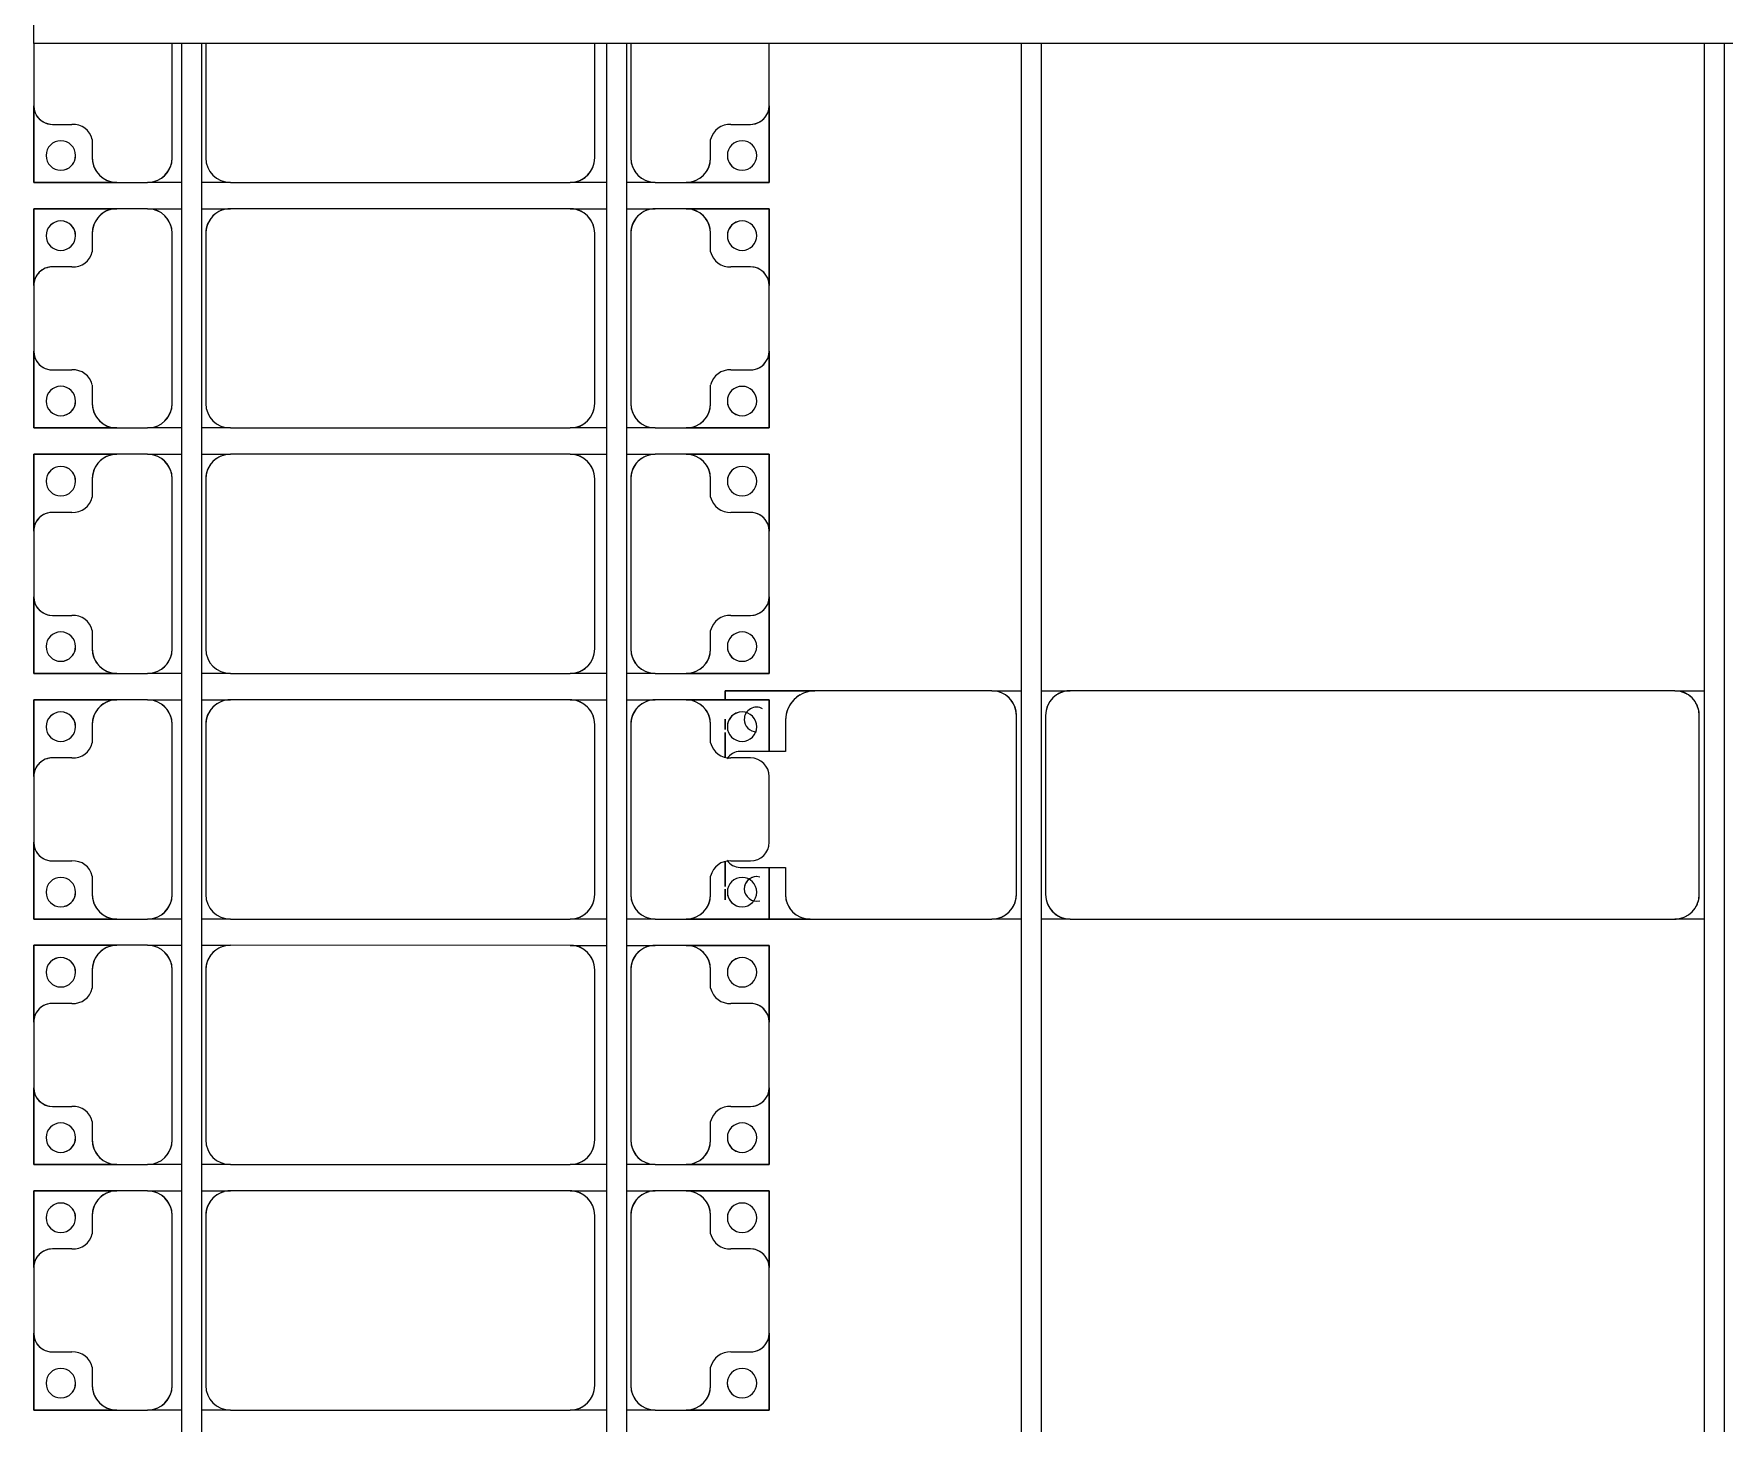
# Model space of a CAD drawing. Header units: millimetres. Extents: x -533732 to -130507, y -117886 to -23954.
# Drawn here: x -526231 to -522790, y -103395 to -100565 of the extents above; entities that cross this region are included whole.
import ezdxf

# ---------------------------------------------------------------- set-up
doc = ezdxf.new("R2010")
doc.units = ezdxf.units.MM
doc.layers.add('A-GENM', color=13, linetype='Continuous', lineweight=9)
doc.layers.add('S-BEAM', color=12, linetype='Continuous', lineweight=9)

# ---------------------------------------------------------------- blocks, each defined once
blk = doc.blocks.new('Dầm C52 - Hộp 40x60-19452-BỐ TRÍ KHUNG KẾT CẤU BÈ PIN 06')
at = {"layer": 'S-BEAM', "color": 3, "lineweight": 25}
for p, q in [((-110033.2, -20), (-110033.2, 20)), ((110033.2, -20), (-110033.2, -20))]:
    blk.add_line(p, q, dxfattribs=at)
blk = doc.blocks.new('Dai phao do pin - DẢI PHAO ĐỠ PIN-V141-BỐ TRÍ KHUNG KẾT CẤU BÈ PIN 06')
at = {"layer": 'A-GENM', "color": 7}
for p, q in [((67088.9, 223.4), (67149.7, 223.4)), ((67088.9, 223.4), (67149.7, 223.4)), ((68380.3, 223.4), (67149.7, 223.4)), ((68380.3, 223.4), (68438.9, 223.4)), ((68380.3, 223.4), (68438.9, 223.4)), ((68478.9, 223.4), (68539.7, 223.4)), ((68478.9, 223.4), (68539.7, 223.4)), ((68909.7, 223.4), (68539.7, 223.4)), ((68909.7, 223.4), (69082.2, 223.4)), ((69082.2, 223.4), (68909.7, 223.4)), ((67099.7, 173.4), (67099.7, -191.6)), ((68430.3, -191.6), (68430.3, 173.4)), ((68489.7, 173.4), (68489.7, -191.6)), ((68959.7, 118.2), (68959.7, 173.4)), ((69082.2, 184), (69082.2, 162.5)), ((69082.2, 162.5), (69082.2, 184)), ((69082.2, 156.9), (69082.2, 106.1)), ((69082.2, 106.1), (69082.2, 156.9)), ((69052.2, 118.2), (68959.7, 118.2)), ((68959.7, -181.6), (68959.7, -118.2)), ((68959.7, -118.2), (69052.2, -118.2)), ((69082.2, -106.1), (69082.2, -156.9)), ((69082.2, -156.9), (69082.2, -106.1)), ((69082.2, -162.5), (69082.2, -184)), ((69082.2, -184), (69082.2, -162.5)), ((69082.2, -222.3), (69082.2, -241.6)), ((69082.2, -241.6), (69082.2, -222.3)), ((67149.7, -241.6), (67088.9, -241.6)), ((67149.7, -241.6), (67088.9, -241.6)), ((67149.7, -241.6), (68380.3, -241.6)), ((68438.9, -241.6), (68380.3, -241.6)), ((68438.9, -241.6), (68380.3, -241.6)), ((68539.7, -241.6), (68478.9, -241.6)), ((68539.7, -241.6), (68478.9, -241.6)), ((68539.7, -241.6), (68899.7, -241.6)), ((69082.2, -241.6), (68899.7, -241.6)), ((68899.7, -241.6), (69082.2, -241.6))]:
    blk.add_line(p, q, dxfattribs=at)
for centre, radius, start, end in [((67149.7, 173.4), 50, 90, 180), ((67149.7, 173.4), 50, 90, 120), ((68380.3, 173.4), 50, 0, 90), ((68380.3, 173.4), 50, 15, 90), ((68539.7, 173.4), 50, 90, 180), ((68539.7, 173.4), 50, 105, 180), ((68909.7, 173.4), 50, 0, 90), ((68909.7, 173.4), 50, 0, 75), ((67149.7, 173.4), 50, 150, 180), ((69018.6, 161.8), 25, 360, 105), ((69018.6, 161.8), 25, 0, 105), ((69018.6, 161.8), 25, 255, 360), ((69018.6, 161.8), 25, 270, 360), ((69052.2, 88.2), 30, 30, 90), ((69052.2, 88.2), 30, 30, 60), ((69052.2, -88.2), 30, 270, 330), ((69052.2, -88.2), 30, 300, 330), ((69052.2, -88.2), 30, 300, 315), ((69052.2, -88.2), 30, 300, 315), ((69018.6, -183.2), 25, 0, 90), ((69018.6, -183.2), 25, 0, 90), ((67149.7, -191.6), 50, 180, 270), ((67149.7, -191.6), 50, 180, 210), ((68380.3, -191.6), 50, 270, 360), ((68380.3, -191.6), 50, 330, 345), ((68539.7, -191.6), 50, 180, 270), ((68539.7, -191.6), 50, 180, 255), ((68899.7, -181.6), 60, 270, 360), ((68899.7, -181.6), 60, 300, 0), ((69018.6, -183.2), 25, 240, 360), ((69018.6, -183.2), 25, 240, 360), ((67149.7, -191.6), 50, 225, 255), ((68380.3, -191.6), 50, 270, 300)]:
    blk.add_arc(centre, radius, start, end, dxfattribs=at)
blk = doc.blocks.new('Dầm C52 - Dầm C52-19796-BỐ TRÍ KHUNG KẾT CẤU BÈ PIN 06')
at = {"layer": 'S-BEAM', "color": 1}
for p, q in [((-35413.3, 20), (-29453.3, 20)), ((-29453.3, -20), (-35413.3, -20))]:
    blk.add_line(p, q, dxfattribs=at)
blk = doc.blocks.new('Dai phaodi lai - DẢI PHAO ĐI LẠI-19048-BỐ TRÍ KHUNG KẾT CẤU BÈ PIN 06')
at = {"layer": 'A-GENM', "color": 7}
for p, q in [((68566.9, 748.4), (68440, 748.4)), ((68566.9, 748.4), (68723.2, 748.4)), ((68723.2, 748.4), (68566.9, 748.4)), ((68723.2, 748.4), (68723.2, 579.3)), ((68723.2, 579.3), (68723.2, 748.4)), ((68776.8, 748.4), (68933.1, 748.4)), ((68776.8, 579.3), (68776.8, 748.4)), ((68776.8, 748.4), (68776.8, 579.3)), ((68933.1, 748.4), (68776.8, 748.4)), ((69066.9, 748.4), (68933.1, 748.4)), ((69066.9, 748.4), (69223.2, 748.4)), ((69223.2, 748.4), (69066.9, 748.4)), ((69223.2, 748.4), (69223.2, 579.3)), ((69223.2, 579.3), (69223.2, 748.4)), ((69276.8, 748.4), (69433.1, 748.4)), ((69276.8, 579.3), (69276.8, 748.4)), ((69276.8, 748.4), (69276.8, 579.3)), ((69433.1, 748.4), (69276.8, 748.4)), ((69566.9, 748.4), (69433.1, 748.4)), ((69566.9, 748.4), (69723.2, 748.4)), ((69723.2, 748.4), (69566.9, 748.4)), ((69723.2, 748.4), (69723.2, 579.3)), ((69723.2, 579.3), (69723.2, 748.4)), ((69776.8, 748.4), (69881.8, 748.4)), ((69776.8, 579.3), (69776.8, 748.4)), ((69776.8, 748.4), (69776.8, 579.3)), ((69881.8, 748.4), (69776.8, 748.4)), ((70066.9, 748.4), (69933.1, 748.4)), ((70118.2, 748.4), (70223.2, 748.4)), ((70223.2, 748.4), (70118.2, 748.4)), ((70223.2, 748.4), (70223.2, 579.3)), ((70223.2, 579.3), (70223.2, 748.4)), ((70276.8, 748.4), (70433.1, 748.4)), ((70276.8, 579.3), (70276.8, 748.4)), ((70276.8, 748.4), (70276.8, 579.3)), ((70433.1, 748.4), (70276.8, 748.4)), ((70566.9, 748.4), (70433.1, 748.4)), ((70566.9, 748.4), (70723.2, 748.4)), ((70723.2, 748.4), (70566.9, 748.4)), ((70723.2, 748.4), (70723.2, 579.3)), ((70723.2, 579.3), (70723.2, 748.4)), ((70776.8, 748.4), (70933.1, 748.4)), ((70776.8, 579.3), (70776.8, 748.4)), ((70776.8, 748.4), (70776.8, 579.3)), ((70933.1, 748.4), (70776.8, 748.4)), ((71066.9, 748.4), (70933.1, 748.4)), ((71066.9, 748.4), (71223.2, 748.4)), ((71223.2, 748.4), (71066.9, 748.4)), ((71223.2, 748.4), (71223.2, 579.3)), ((71223.2, 579.3), (71223.2, 748.4)), ((68604.9, 670.7), (68604.9, 710.4)), ((68895.1, 710.4), (68895.1, 670.7)), ((69104.9, 670.7), (69104.9, 710.4)), ((69395.1, 710.4), (69395.1, 670.7)), ((69604.9, 670.7), (69604.9, 710.4)), ((69895.1, 710.4), (69895.1, 670.7)), ((70104.9, 670.7), (70104.9, 710.4)), ((70395.1, 710.4), (70395.1, 670.7)), ((70604.9, 670.7), (70604.9, 710.4)), ((70895.1, 710.4), (70895.1, 670.7)), ((71104.9, 670.7), (71104.9, 710.4)), ((68673.2, 629.3), (68635.7, 629.3)), ((68864.3, 629.3), (68826.8, 629.3)), ((69173.2, 629.3), (69135.7, 629.3)), ((69364.3, 629.3), (69326.8, 629.3)), ((69673.2, 629.3), (69635.7, 629.3)), ((69864.3, 629.3), (69826.8, 629.3)), ((70173.2, 629.3), (70135.7, 629.3)), ((70364.3, 629.3), (70326.8, 629.3)), ((70673.2, 629.3), (70635.7, 629.3)), ((70864.3, 629.3), (70826.8, 629.3)), ((71173.2, 629.3), (71135.7, 629.3)), ((68723.2, 516.7), (68723.2, 579.3)), ((68776.8, 579.3), (68776.8, 516.7)), ((69223.2, 516.7), (69223.2, 579.3)), ((69276.8, 579.3), (69276.8, 516.7)), ((69723.2, 516.7), (69723.2, 579.3)), ((69776.8, 579.3), (69776.8, 516.7)), ((70223.2, 516.7), (70223.2, 579.3)), ((70276.8, 579.3), (70276.8, 516.7)), ((70723.2, 516.7), (70723.2, 579.3)), ((70776.8, 579.3), (70776.8, 516.7)), ((71223.2, 516.7), (71223.2, 579.3)), ((68723.2, 516.7), (68723.2, 458.1)), ((68723.2, 516.7), (68723.2, 458.1)), ((68776.8, 458.1), (68776.8, 516.7)), ((68776.8, 458.1), (68776.8, 516.7)), ((69223.2, 516.7), (69223.2, 458.1)), ((69223.2, 516.7), (69223.2, 458.1)), ((69276.8, 458.1), (69276.8, 516.7)), ((69276.8, 458.1), (69276.8, 516.7)), ((69723.2, 516.7), (69723.2, 458.1)), ((69723.2, 516.7), (69723.2, 458.1)), ((69776.8, 458.1), (69776.8, 516.7)), ((69776.8, 458.1), (69776.8, 516.7)), ((70223.2, 516.7), (70223.2, 458.1)), ((70223.2, 516.7), (70223.2, 458.1)), ((70276.8, 458.1), (70276.8, 516.7)), ((70276.8, 458.1), (70276.8, 516.7)), ((70723.2, 516.7), (70723.2, 458.1)), ((70723.2, 516.7), (70723.2, 458.1)), ((70776.8, 458.1), (70776.8, 516.7)), ((70776.8, 458.1), (70776.8, 516.7)), ((71223.2, 516.7), (71223.2, 458.1)), ((71223.2, 516.7), (71223.2, 458.1)), ((68440, 466.7), (68673.2, 466.7)), ((68826.8, 466.7), (69173.2, 466.7)), ((69326.8, 466.7), (69673.2, 466.7)), ((69826.8, 466.7), (70173.2, 466.7)), ((70326.8, 466.7), (70673.2, 466.7)), ((70826.8, 466.7), (71173.2, 466.7)), ((68723.2, 418.1), (68723.2, 343.3)), ((68723.2, 418.1), (68723.2, 343.3)), ((68776.8, 343.3), (68776.8, 418.1)), ((68776.8, 343.3), (68776.8, 418.1)), ((69223.2, 418.1), (69223.2, 343.3)), ((69223.2, 418.1), (69223.2, 343.3)), ((69276.8, 343.3), (69276.8, 418.1)), ((69276.8, 343.3), (69276.8, 418.1)), ((69723.2, 418.1), (69723.2, 343.3)), ((69723.2, 418.1), (69723.2, 343.3)), ((69776.8, 343.3), (69776.8, 418.1)), ((69776.8, 343.3), (69776.8, 418.1)), ((70223.2, 418.1), (70223.2, 343.3)), ((70223.2, 418.1), (70223.2, 343.3)), ((70276.8, 343.3), (70276.8, 418.1)), ((70276.8, 343.3), (70276.8, 418.1)), ((70723.2, 418.1), (70723.2, 343.3)), ((70723.2, 418.1), (70723.2, 343.3)), ((70776.8, 343.3), (70776.8, 418.1)), ((70776.8, 343.3), (70776.8, 418.1)), ((71223.2, 418.1), (71223.2, 343.3)), ((71223.2, 418.1), (71223.2, 343.3)), ((68673.2, 393.3), (68440, 393.3)), ((69173.2, 393.3), (68826.8, 393.3)), ((69673.2, 393.3), (69326.8, 393.3)), ((70173.2, 393.3), (69826.8, 393.3)), ((70673.2, 393.3), (70326.8, 393.3)), ((71173.2, 393.3), (70826.8, 393.3)), ((68723.2, -348.3), (68723.2, 343.3)), ((68776.8, 343.3), (68776.8, -348.3)), ((69223.2, -348.3), (69223.2, 343.3)), ((69276.8, 343.3), (69276.8, -348.3)), ((69723.2, -348.3), (69723.2, 343.3)), ((69776.8, 343.3), (69776.8, -348.3)), ((70223.2, -348.3), (70223.2, 343.3)), ((70276.8, 343.3), (70276.8, -348.3)), ((70723.2, -348.3), (70723.2, 343.3)), ((70776.8, 343.3), (70776.8, -348.3)), ((71223.2, -348.3), (71223.2, 343.3)), ((68723.2, -348.3), (68723.2, -406.9)), ((68723.2, -348.3), (68723.2, -406.9)), ((68776.8, -406.9), (68776.8, -348.3)), ((68776.8, -406.9), (68776.8, -348.3)), ((69223.2, -348.3), (69223.2, -406.9)), ((69223.2, -348.3), (69223.2, -406.9)), ((69276.8, -406.9), (69276.8, -348.3)), ((69276.8, -406.9), (69276.8, -348.3)), ((69723.2, -348.3), (69723.2, -406.9)), ((69723.2, -348.3), (69723.2, -406.9)), ((69776.8, -406.9), (69776.8, -348.3)), ((69776.8, -406.9), (69776.8, -348.3)), ((70223.2, -348.3), (70223.2, -406.9)), ((70223.2, -348.3), (70223.2, -406.9)), ((70276.8, -406.9), (70276.8, -348.3)), ((70276.8, -406.9), (70276.8, -348.3)), ((70723.2, -348.3), (70723.2, -406.9)), ((70723.2, -348.3), (70723.2, -406.9)), ((70776.8, -406.9), (70776.8, -348.3)), ((70776.8, -406.9), (70776.8, -348.3)), ((71223.2, -348.3), (71223.2, -406.9)), ((71223.2, -348.3), (71223.2, -406.9)), ((68440, -398.3), (68673.2, -398.3)), ((68826.8, -398.3), (69173.2, -398.3)), ((69326.8, -398.3), (69673.2, -398.3)), ((69826.8, -398.3), (70173.2, -398.3)), ((70326.8, -398.3), (70673.2, -398.3)), ((70826.8, -398.3), (71173.2, -398.3)), ((68723.2, -446.9), (68723.2, -516.7)), ((68723.2, -446.9), (68723.2, -516.7)), ((68776.8, -516.7), (68776.8, -446.9)), ((68776.8, -516.7), (68776.8, -446.9)), ((69223.2, -446.9), (69223.2, -516.7)), ((69223.2, -446.9), (69223.2, -516.7)), ((69276.8, -516.7), (69276.8, -446.9)), ((69276.8, -516.7), (69276.8, -446.9)), ((69723.2, -446.9), (69723.2, -516.7)), ((69723.2, -446.9), (69723.2, -516.7)), ((69776.8, -516.7), (69776.8, -446.9)), ((69776.8, -516.7), (69776.8, -446.9)), ((70223.2, -446.9), (70223.2, -516.7)), ((70223.2, -446.9), (70223.2, -516.7)), ((70276.8, -516.7), (70276.8, -446.9)), ((70276.8, -516.7), (70276.8, -446.9)), ((70723.2, -446.9), (70723.2, -516.7)), ((70723.2, -446.9), (70723.2, -516.7)), ((70776.8, -516.7), (70776.8, -446.9)), ((70776.8, -516.7), (70776.8, -446.9)), ((71223.2, -446.9), (71223.2, -516.7)), ((71223.2, -446.9), (71223.2, -516.7)), ((68673.2, -466.7), (68440, -466.7)), ((69173.2, -466.7), (68826.8, -466.7)), ((69673.2, -466.7), (69326.8, -466.7)), ((70173.2, -466.7), (69826.8, -466.7)), ((70673.2, -466.7), (70326.8, -466.7)), ((71173.2, -466.7), (70826.8, -466.7)), ((68723.2, -579.3), (68723.2, -516.7)), ((68776.8, -516.7), (68776.8, -579.3)), ((69223.2, -579.3), (69223.2, -516.7)), ((69276.8, -516.7), (69276.8, -579.3)), ((69723.2, -579.3), (69723.2, -516.7)), ((69776.8, -516.7), (69776.8, -579.3)), ((70223.2, -579.3), (70223.2, -516.7)), ((70276.8, -516.7), (70276.8, -579.3)), ((70723.2, -579.3), (70723.2, -516.7)), ((70776.8, -516.7), (70776.8, -579.3)), ((71223.2, -579.3), (71223.2, -516.7)), ((68723.2, -579.3), (68723.2, -748.4)), ((68723.2, -748.4), (68723.2, -579.3)), ((68776.8, -748.4), (68776.8, -579.3)), ((68776.8, -579.3), (68776.8, -748.4)), ((69223.2, -579.3), (69223.2, -748.4)), ((69223.2, -748.4), (69223.2, -579.3)), ((69276.8, -748.4), (69276.8, -579.3)), ((69276.8, -579.3), (69276.8, -748.4)), ((69723.2, -579.3), (69723.2, -748.4)), ((69723.2, -748.4), (69723.2, -579.3)), ((69776.8, -748.4), (69776.8, -579.3)), ((69776.8, -579.3), (69776.8, -748.4)), ((70223.2, -579.3), (70223.2, -748.4)), ((70223.2, -748.4), (70223.2, -579.3)), ((70276.8, -748.4), (70276.8, -579.3)), ((70276.8, -579.3), (70276.8, -748.4)), ((70723.2, -579.3), (70723.2, -748.4)), ((70723.2, -748.4), (70723.2, -579.3)), ((70776.8, -748.4), (70776.8, -579.3)), ((70776.8, -579.3), (70776.8, -748.4)), ((71223.2, -579.3), (71223.2, -748.4)), ((71223.2, -748.4), (71223.2, -579.3)), ((68635.7, -629.3), (68673.2, -629.3)), ((68826.8, -629.3), (68864.3, -629.3)), ((69135.7, -629.3), (69173.2, -629.3)), ((69326.8, -629.3), (69364.3, -629.3)), ((69635.7, -629.3), (69673.2, -629.3)), ((69826.8, -629.3), (69864.3, -629.3)), ((70135.7, -629.3), (70173.2, -629.3)), ((70326.8, -629.3), (70364.3, -629.3)), ((70635.7, -629.3), (70673.2, -629.3)), ((70826.8, -629.3), (70864.3, -629.3)), ((71135.7, -629.3), (71173.2, -629.3)), ((68604.9, -710.4), (68604.9, -670.7)), ((68895.1, -670.7), (68895.1, -710.4)), ((69104.9, -710.4), (69104.9, -670.7)), ((69395.1, -670.7), (69395.1, -710.4)), ((69604.9, -710.4), (69604.9, -670.7)), ((69895.1, -670.7), (69895.1, -710.4)), ((70104.9, -710.4), (70104.9, -670.7)), ((70395.1, -670.7), (70395.1, -710.4)), ((70604.9, -710.4), (70604.9, -670.7)), ((70895.1, -670.7), (70895.1, -710.4)), ((71104.9, -710.4), (71104.9, -670.7)), ((68440, -748.4), (68566.9, -748.4)), ((68723.2, -748.4), (68566.9, -748.4)), ((68566.9, -748.4), (68723.2, -748.4)), ((68933.1, -748.4), (68776.8, -748.4)), ((68776.8, -748.4), (68933.1, -748.4)), ((68933.1, -748.4), (69066.9, -748.4)), ((69223.2, -748.4), (69066.9, -748.4)), ((69066.9, -748.4), (69223.2, -748.4)), ((69433.1, -748.4), (69276.8, -748.4)), ((69276.8, -748.4), (69433.1, -748.4)), ((69433.1, -748.4), (69566.9, -748.4)), ((69723.2, -748.4), (69566.9, -748.4)), ((69566.9, -748.4), (69723.2, -748.4)), ((69933.1, -748.4), (69776.8, -748.4)), ((69776.8, -748.4), (69933.1, -748.4)), ((69933.1, -748.4), (70066.9, -748.4)), ((70223.2, -748.4), (70066.9, -748.4)), ((70066.9, -748.4), (70223.2, -748.4)), ((70433.1, -748.4), (70276.8, -748.4)), ((70276.8, -748.4), (70433.1, -748.4)), ((70433.1, -748.4), (70566.9, -748.4)), ((70723.2, -748.4), (70566.9, -748.4)), ((70566.9, -748.4), (70723.2, -748.4)), ((70933.1, -748.4), (70776.8, -748.4)), ((70776.8, -748.4), (70933.1, -748.4)), ((70933.1, -748.4), (71066.9, -748.4)), ((71223.2, -748.4), (71066.9, -748.4)), ((71066.9, -748.4), (71223.2, -748.4))]:
    blk.add_line(p, q, dxfattribs=at)
for centre, radius, start, end in [((68566.9, 710.4), 38, 0, 90), ((68566.9, 710.4), 38, 75, 90), ((68566.9, 710.4), 38, 0, 90), ((68566.9, 710.4), 38, 75, 90), ((68566.9, 710.4), 38, 360, 60), ((68566.9, 710.4), 38, 360, 60), ((68668.4, 693.3), 30, 90, 270), ((68668.4, 693.3), 30, 90, 270), ((68668.4, 693.3), 30, 270, 90), ((68668.4, 693.3), 30, 360, 90), ((68831.6, 693.3), 30, 90, 270), ((68831.6, 693.3), 30, 90, 180), ((68831.6, 693.3), 30, 270, 90), ((68831.6, 693.3), 30, 270, 90), ((68933.1, 710.4), 38, 90, 180), ((68933.1, 710.4), 38, 90, 180), ((68933.1, 710.4), 38, 120, 180), ((68933.1, 710.4), 38, 120, 180), ((68933.1, 710.4), 38, 90, 105), ((68933.1, 710.4), 38, 90, 105), ((69066.9, 710.4), 38, 360, 90), ((69066.9, 710.4), 38, 75, 90), ((69066.9, 710.4), 38, 0, 90), ((69066.9, 710.4), 38, 75, 90), ((69066.9, 710.4), 38, 0, 60), ((69066.9, 710.4), 38, 0, 60), ((69168.4, 693.3), 30, 90, 270), ((69168.4, 693.3), 30, 90, 270), ((69168.4, 693.3), 30, 270, 90), ((69168.4, 693.3), 30, 0, 90), ((69331.6, 693.3), 30, 90, 270), ((69331.6, 693.3), 30, 90, 180), ((69331.6, 693.3), 30, 270, 90), ((69331.6, 693.3), 30, 270, 90), ((69433.1, 710.4), 38, 90, 180), ((69433.1, 710.4), 38, 90, 180), ((69433.1, 710.4), 38, 120, 180), ((69433.1, 710.4), 38, 120, 180), ((69433.1, 710.4), 38, 90, 105), ((69433.1, 710.4), 38, 90, 105), ((69566.9, 710.4), 38, 360, 90), ((69566.9, 710.4), 38, 75, 90), ((69566.9, 710.4), 38, 360, 90), ((69566.9, 710.4), 38, 75, 90), ((69566.9, 710.4), 38, 360, 60), ((69566.9, 710.4), 38, 360, 60), ((69668.4, 693.3), 30, 90, 270), ((69668.4, 693.3), 30, 90, 270), ((69668.4, 693.3), 30, 270, 90), ((69668.4, 693.3), 30, 0, 90), ((69831.6, 693.3), 30, 90, 270), ((69831.6, 693.3), 30, 90, 180), ((69831.6, 693.3), 30, 270, 90), ((69831.6, 693.3), 30, 270, 90), ((69933.1, 710.4), 38, 90, 180), ((70066.9, 710.4), 38, 360, 90), ((70168.4, 693.3), 30, 90, 270), ((70168.4, 693.3), 30, 90, 270), ((70168.4, 693.3), 30, 270, 90), ((70168.4, 693.3), 30, 0, 90), ((70331.6, 693.3), 30, 90, 270), ((70331.6, 693.3), 30, 90, 180), ((70331.6, 693.3), 30, 270, 90), ((70331.6, 693.3), 30, 270, 90), ((70433.1, 710.4), 38, 90, 180), ((70433.1, 710.4), 38, 90, 180), ((70433.1, 710.4), 38, 120, 180), ((70433.1, 710.4), 38, 120, 180), ((70433.1, 710.4), 38, 90, 105), ((70433.1, 710.4), 38, 90, 105), ((70566.9, 710.4), 38, 360, 90), ((70566.9, 710.4), 38, 75, 90), ((70566.9, 710.4), 38, 360, 90), ((70566.9, 710.4), 38, 75, 90), ((70566.9, 710.4), 38, 0, 60), ((70566.9, 710.4), 38, 0, 60), ((70668.4, 693.3), 30, 90, 270), ((70668.4, 693.3), 30, 90, 270), ((70668.4, 693.3), 30, 270, 90), ((70668.4, 693.3), 30, 0, 90), ((70831.6, 693.3), 30, 90, 270), ((70831.6, 693.3), 30, 90, 180), ((70831.6, 693.3), 30, 270, 90), ((70831.6, 693.3), 30, 270, 90), ((70933.1, 710.4), 38, 90, 180), ((70933.1, 710.4), 38, 90, 180), ((70933.1, 710.4), 38, 120, 180), ((70933.1, 710.4), 38, 120, 180), ((70933.1, 710.4), 38, 90, 105), ((70933.1, 710.4), 38, 90, 105), ((71066.9, 710.4), 38, 360, 90), ((71066.9, 710.4), 38, 75, 90), ((71066.9, 710.4), 38, 360, 90), ((71066.9, 710.4), 38, 75, 90), ((71066.9, 710.4), 38, 0, 60), ((71066.9, 710.4), 38, 0, 60), ((71168.4, 693.3), 30, 90, 270), ((71168.4, 693.3), 30, 90, 270), ((71168.4, 693.3), 30, 270, 90), ((71168.4, 693.3), 30, 0, 90), ((68644.8, 668.2), 40, 176.4919, 256.8115), ((68668.4, 693.3), 30, 270, 345), ((68831.6, 693.3), 30, 195, 270), ((68855.2, 668.2), 40, 283.1885, 3.5081), ((69144.8, 668.2), 40, 176.4919, 256.8115), ((69168.4, 693.3), 30, 270, 345), ((69331.6, 693.3), 30, 195, 270), ((69355.2, 668.2), 40, 283.1885, 3.5081), ((69644.8, 668.2), 40, 176.4919, 256.8115), ((69668.4, 693.3), 30, 270, 345), ((69831.6, 693.3), 30, 195, 270), ((69855.2, 668.2), 40, 283.1885, 3.5081), ((70144.8, 668.2), 40, 176.4919, 256.8115), ((70168.4, 693.3), 30, 270, 345), ((70331.6, 693.3), 30, 195, 270), ((70355.2, 668.2), 40, 283.1885, 3.5081), ((70644.8, 668.2), 40, 176.4919, 256.8115), ((70668.4, 693.3), 30, 270, 345), ((70831.6, 693.3), 30, 195, 270), ((70855.2, 668.2), 40, 283.1885, 3.5081), ((71144.8, 668.2), 40, 176.4919, 256.8115), ((71168.4, 693.3), 30, 270, 345), ((68673.2, 579.3), 50, 0, 90), ((68673.2, 579.3), 50, 15, 90), ((68826.8, 579.3), 50, 90, 180), ((68826.8, 579.3), 50, 90, 165), ((69173.2, 579.3), 50, 0, 90), ((69173.2, 579.3), 50, 15, 90), ((69326.8, 579.3), 50, 90, 180), ((69326.8, 579.3), 50, 90, 165), ((69673.2, 579.3), 50, 360, 90), ((69673.2, 579.3), 50, 15, 90), ((69826.8, 579.3), 50, 90, 180), ((69826.8, 579.3), 50, 90, 165), ((70173.2, 579.3), 50, 0, 90), ((70173.2, 579.3), 50, 15, 90), ((70326.8, 579.3), 50, 90, 180), ((70326.8, 579.3), 50, 90, 165), ((70673.2, 579.3), 50, 0, 90), ((70673.2, 579.3), 50, 15, 90), ((70826.8, 579.3), 50, 90, 180), ((70826.8, 579.3), 50, 90, 165), ((71173.2, 579.3), 50, 0, 90), ((71173.2, 579.3), 50, 15, 90), ((68673.2, 516.7), 50, 270, 360), ((68826.8, 516.7), 50, 180, 270), ((69173.2, 516.7), 50, 270, 0), ((69326.8, 516.7), 50, 180, 270), ((69673.2, 516.7), 50, 270, 0), ((69826.8, 516.7), 50, 180, 270), ((70173.2, 516.7), 50, 270, 0), ((70326.8, 516.7), 50, 180, 270), ((70673.2, 516.7), 50, 270, 360), ((70826.8, 516.7), 50, 180, 270), ((71173.2, 516.7), 50, 270, 0), ((68673.2, 516.7), 50, 270, 345), ((68826.8, 516.7), 50, 195, 270), ((69173.2, 516.7), 50, 270, 345), ((69326.8, 516.7), 50, 195, 270), ((69673.2, 516.7), 50, 270, 345), ((69826.8, 516.7), 50, 195, 270), ((70173.2, 516.7), 50, 270, 345), ((70326.8, 516.7), 50, 195, 270), ((70673.2, 516.7), 50, 270, 345), ((70826.8, 516.7), 50, 195, 270), ((71173.2, 516.7), 50, 270, 345), ((68673.2, 343.3), 50, 360, 90), ((68673.2, 343.3), 50, 360, 75), ((68826.8, 343.3), 50, 90, 180), ((68826.8, 343.3), 50, 105, 135), ((69173.2, 343.3), 50, 0, 90), ((69173.2, 343.3), 50, 0, 75), ((69326.8, 343.3), 50, 90, 180), ((69326.8, 343.3), 50, 105, 135), ((69673.2, 343.3), 50, 360, 90), ((69673.2, 343.3), 50, 360, 75), ((69826.8, 343.3), 50, 90, 180), ((69826.8, 343.3), 50, 105, 135), ((70173.2, 343.3), 50, 0, 90), ((70173.2, 343.3), 50, 0, 75), ((70326.8, 343.3), 50, 90, 180), ((70326.8, 343.3), 50, 105, 135), ((70673.2, 343.3), 50, 360, 90), ((70673.2, 343.3), 50, 360, 75), ((70826.8, 343.3), 50, 90, 180), ((70826.8, 343.3), 50, 120, 135), ((71173.2, 343.3), 50, 0, 90), ((71173.2, 343.3), 50, 0, 75), ((68826.8, 343.3), 50, 150, 180), ((69326.8, 343.3), 50, 150, 180), ((69826.8, 343.3), 50, 150, 180), ((70326.8, 343.3), 50, 150, 180), ((70826.8, 343.3), 50, 150, 180), ((68673.2, -348.3), 50, 270, 360), ((68673.2, -348.3), 50, 270, 360), ((68826.8, -348.3), 50, 180, 270), ((68826.8, -348.3), 50, 195, 270), ((69173.2, -348.3), 50, 270, 360), ((69173.2, -348.3), 50, 270, 360), ((69326.8, -348.3), 50, 180, 270), ((69326.8, -348.3), 50, 195, 270), ((69673.2, -348.3), 50, 270, 360), ((69673.2, -348.3), 50, 270, 360), ((69826.8, -348.3), 50, 180, 270), ((69826.8, -348.3), 50, 195, 270), ((70173.2, -348.3), 50, 270, 0), ((70173.2, -348.3), 50, 270, 0), ((70326.8, -348.3), 50, 180, 270), ((70326.8, -348.3), 50, 195, 270), ((70673.2, -348.3), 50, 270, 0), ((70673.2, -348.3), 50, 270, 0), ((70826.8, -348.3), 50, 180, 270), ((70826.8, -348.3), 50, 195, 270), ((71173.2, -348.3), 50, 270, 0), ((71173.2, -348.3), 50, 270, 0), ((68673.2, -516.7), 50, 360, 90), ((68673.2, -516.7), 50, 15, 90), ((68826.8, -516.7), 50, 90, 180), ((68826.8, -516.7), 50, 90, 165), ((69173.2, -516.7), 50, 0, 90), ((69173.2, -516.7), 50, 15, 90), ((69326.8, -516.7), 50, 90, 180), ((69326.8, -516.7), 50, 90, 165), ((69673.2, -516.7), 50, 0, 90), ((69673.2, -516.7), 50, 15, 90), ((69826.8, -516.7), 50, 90, 180), ((69826.8, -516.7), 50, 90, 165), ((70173.2, -516.7), 50, 0, 90), ((70173.2, -516.7), 50, 15, 90), ((70326.8, -516.7), 50, 90, 180), ((70326.8, -516.7), 50, 90, 165), ((70673.2, -516.7), 50, 0, 90), ((70673.2, -516.7), 50, 15, 90), ((70826.8, -516.7), 50, 90, 180), ((70826.8, -516.7), 50, 90, 165), ((71173.2, -516.7), 50, 0, 90), ((71173.2, -516.7), 50, 15, 90), ((68673.2, -579.3), 50, 270, 0), ((68826.8, -579.3), 50, 180, 270), ((69173.2, -579.3), 50, 270, 0), ((69326.8, -579.3), 50, 180, 270), ((69673.2, -579.3), 50, 270, 360), ((69826.8, -579.3), 50, 180, 270), ((70173.2, -579.3), 50, 270, 0), ((70326.8, -579.3), 50, 180, 270), ((70673.2, -579.3), 50, 270, 360), ((70826.8, -579.3), 50, 180, 270), ((71173.2, -579.3), 50, 270, 360), ((68673.2, -579.3), 50, 270, 345), ((68826.8, -579.3), 50, 195, 270), ((69173.2, -579.3), 50, 270, 345), ((69326.8, -579.3), 50, 195, 270), ((69673.2, -579.3), 50, 270, 345), ((69826.8, -579.3), 50, 195, 270), ((70173.2, -579.3), 50, 270, 345), ((70326.8, -579.3), 50, 195, 270), ((70673.2, -579.3), 50, 270, 345), ((70826.8, -579.3), 50, 195, 270), ((71173.2, -579.3), 50, 270, 345), ((68644.8, -668.2), 40, 103.1885, 183.5081), ((68855.2, -668.2), 40, 356.4919, 76.8115), ((69144.8, -668.2), 40, 103.1885, 183.5081), ((69355.2, -668.2), 40, 356.4919, 76.8115), ((69644.8, -668.2), 40, 103.1885, 183.5081), ((69855.2, -668.2), 40, 356.4919, 76.8115), ((70144.8, -668.2), 40, 103.1885, 183.5081), ((70355.2, -668.2), 40, 356.4919, 76.8115), ((70644.8, -668.2), 40, 103.1885, 183.5081), ((70855.2, -668.2), 40, 356.4919, 76.8115), ((71144.8, -668.2), 40, 103.1885, 183.5081), ((68668.4, -693.3), 30, 90, 270), ((68668.4, -693.3), 30, 90, 270), ((68668.4, -693.3), 30, 270, 90), ((68668.4, -693.3), 30, 15, 90), ((68831.6, -693.3), 30, 90, 270), ((68831.6, -693.3), 30, 90, 165), ((68831.6, -693.3), 30, 270, 90), ((68831.6, -693.3), 30, 270, 90), ((69168.4, -693.3), 30, 90, 270), ((69168.4, -693.3), 30, 90, 270), ((69168.4, -693.3), 30, 270, 90), ((69168.4, -693.3), 30, 15, 90), ((69331.6, -693.3), 30, 90, 270), ((69331.6, -693.3), 30, 90, 165), ((69331.6, -693.3), 30, 270, 90), ((69331.6, -693.3), 30, 270, 90), ((69668.4, -693.3), 30, 90, 270), ((69668.4, -693.3), 30, 90, 270), ((69668.4, -693.3), 30, 270, 90), ((69668.4, -693.3), 30, 15, 90), ((69831.6, -693.3), 30, 90, 270), ((69831.6, -693.3), 30, 90, 165), ((69831.6, -693.3), 30, 270, 90), ((69831.6, -693.3), 30, 270, 90), ((70168.4, -693.3), 30, 90, 270), ((70168.4, -693.3), 30, 90, 270), ((70168.4, -693.3), 30, 270, 90), ((70168.4, -693.3), 30, 15, 90), ((70331.6, -693.3), 30, 90, 270), ((70331.6, -693.3), 30, 90, 165), ((70331.6, -693.3), 30, 270, 90), ((70331.6, -693.3), 30, 270, 90), ((70668.4, -693.3), 30, 90, 270), ((70668.4, -693.3), 30, 90, 270), ((70668.4, -693.3), 30, 270, 90), ((70668.4, -693.3), 30, 15, 90), ((70831.6, -693.3), 30, 90, 270), ((70831.6, -693.3), 30, 90, 165), ((70831.6, -693.3), 30, 270, 90), ((70831.6, -693.3), 30, 270, 90), ((71168.4, -693.3), 30, 90, 270), ((71168.4, -693.3), 30, 90, 270), ((71168.4, -693.3), 30, 270, 90), ((71168.4, -693.3), 30, 15, 90), ((68566.9, -710.4), 38, 270, 360), ((68566.9, -710.4), 38, 270, 360), ((68566.9, -710.4), 38, 300, 360), ((68566.9, -710.4), 38, 300, 360), ((68668.4, -693.3), 30, 270, 0), ((68831.6, -693.3), 30, 180, 270), ((68933.1, -710.4), 38, 180, 270), ((68933.1, -710.4), 38, 180, 240), ((68933.1, -710.4), 38, 180, 270), ((68933.1, -710.4), 38, 180, 240), ((69066.9, -710.4), 38, 270, 0), ((69066.9, -710.4), 38, 270, 360), ((69066.9, -710.4), 38, 300, 0), ((69066.9, -710.4), 38, 300, 0), ((69168.4, -693.3), 30, 270, 0), ((69331.6, -693.3), 30, 180, 270), ((69433.1, -710.4), 38, 180, 270), ((69433.1, -710.4), 38, 180, 240), ((69433.1, -710.4), 38, 180, 270), ((69433.1, -710.4), 38, 180, 240), ((69566.9, -710.4), 38, 270, 360), ((69566.9, -710.4), 38, 270, 360), ((69566.9, -710.4), 38, 300, 360), ((69566.9, -710.4), 38, 300, 360), ((69668.4, -693.3), 30, 270, 0), ((69831.6, -693.3), 30, 180, 270), ((69933.1, -710.4), 38, 180, 270), ((69933.1, -710.4), 38, 180, 240), ((69933.1, -710.4), 38, 180, 270), ((69933.1, -710.4), 38, 180, 240), ((70066.9, -710.4), 38, 270, 0), ((70066.9, -710.4), 38, 270, 360), ((70066.9, -710.4), 38, 300, 0), ((70066.9, -710.4), 38, 300, 360), ((70168.4, -693.3), 30, 270, 0), ((70331.6, -693.3), 30, 180, 270), ((70433.1, -710.4), 38, 180, 270), ((70433.1, -710.4), 38, 180, 240), ((70433.1, -710.4), 38, 180, 270), ((70433.1, -710.4), 38, 180, 240), ((70566.9, -710.4), 38, 270, 360), ((70566.9, -710.4), 38, 270, 360), ((70566.9, -710.4), 38, 300, 0), ((70566.9, -710.4), 38, 300, 0), ((70668.4, -693.3), 30, 270, 360), ((70831.6, -693.3), 30, 180, 270), ((70933.1, -710.4), 38, 180, 270), ((70933.1, -710.4), 38, 180, 240), ((70933.1, -710.4), 38, 180, 270), ((70933.1, -710.4), 38, 180, 240), ((71066.9, -710.4), 38, 270, 0), ((71066.9, -710.4), 38, 270, 360), ((71066.9, -710.4), 38, 300, 0), ((71066.9, -710.4), 38, 300, 360), ((71168.4, -693.3), 30, 270, 0), ((68566.9, -710.4), 38, 270, 285), ((68566.9, -710.4), 38, 270, 285), ((68933.1, -710.4), 38, 255, 270), ((68933.1, -710.4), 38, 255, 270), ((69066.9, -710.4), 38, 270, 285), ((69066.9, -710.4), 38, 270, 285), ((69433.1, -710.4), 38, 255, 270), ((69433.1, -710.4), 38, 255, 270), ((69566.9, -710.4), 38, 270, 285), ((69566.9, -710.4), 38, 270, 285), ((69933.1, -710.4), 38, 255, 270), ((69933.1, -710.4), 38, 255, 270), ((70066.9, -710.4), 38, 270, 285), ((70066.9, -710.4), 38, 270, 285), ((70433.1, -710.4), 38, 255, 270), ((70433.1, -710.4), 38, 255, 270), ((70566.9, -710.4), 38, 270, 285), ((70566.9, -710.4), 38, 270, 285), ((70933.1, -710.4), 38, 255, 270), ((70933.1, -710.4), 38, 255, 270), ((71066.9, -710.4), 38, 270, 285), ((71066.9, -710.4), 38, 270, 285)]:
    blk.add_arc(centre, radius, start, end, dxfattribs=at)
blk = doc.blocks.new('HOBANMONG_BEPIN 6_rvt-1-BỐ TRÍ KHUNG KẾT CẤU BÈ PIN 06')
at = {"layer": 'A-GENM', "color": 3, "lineweight": 25}
for name, p, rotation in [('Dai phaodi lai - DẢI PHAO ĐI LẠI-19048-BỐ TRÍ KHUNG KẾT CẤU BÈ PIN 06', (-525482.5, -32144.9), 269.9997586098934), ('Dai phao do pin - DẢI PHAO ĐỠ PIN-V141-BỐ TRÍ KHUNG KẾT CẤU BÈ PIN 06', (-455741.5, -102145.2), 179.9997586099391)]:
    blk.add_blockref(name, p, dxfattribs=dict(at, rotation=rotation))
at = {"layer": 'S-BEAM', "color": 3, "lineweight": 25}
for name, p, rotation in [('Dầm C52 - Dầm C52-19796-BỐ TRÍ KHUNG KẾT CẤU BÈ PIN 06', (-525909.5, -71131.6), 89.99975860989407), ('Dầm C52 - Dầm C52-19796-BỐ TRÍ KHUNG KẾT CẤU BÈ PIN 06', (-525044.5, -71131.6), 89.99975860989407), ('Dầm C52 - Dầm C52-19796-BỐ TRÍ KHUNG KẾT CẤU BÈ PIN 06', (-524200.3, -71131.6), 89.99975860989407), ('Dầm C52 - Dầm C52-19796-BỐ TRÍ KHUNG KẾT CẤU BÈ PIN 06', (-522810.3, -71131.6), 89.99975860989407), ('Dầm C52 - Hộp 40x60-19452-BỐ TRÍ KHUNG KẾT CẤU BÈ PIN 06', (-416197.9, -100565.4), 359.9997586099392)]:
    blk.add_blockref(name, p, dxfattribs=dict(at, rotation=rotation))

msp = doc.modelspace()

# ---------------------------------------------------------------- block references
at = {"lineweight": 5}
msp.add_blockref('HOBANMONG_BEPIN 6_rvt-1-BỐ TRÍ KHUNG KẾT CẤU BÈ PIN 06', (0, 0), dxfattribs=at)

doc.saveas('drawing.dxf')
